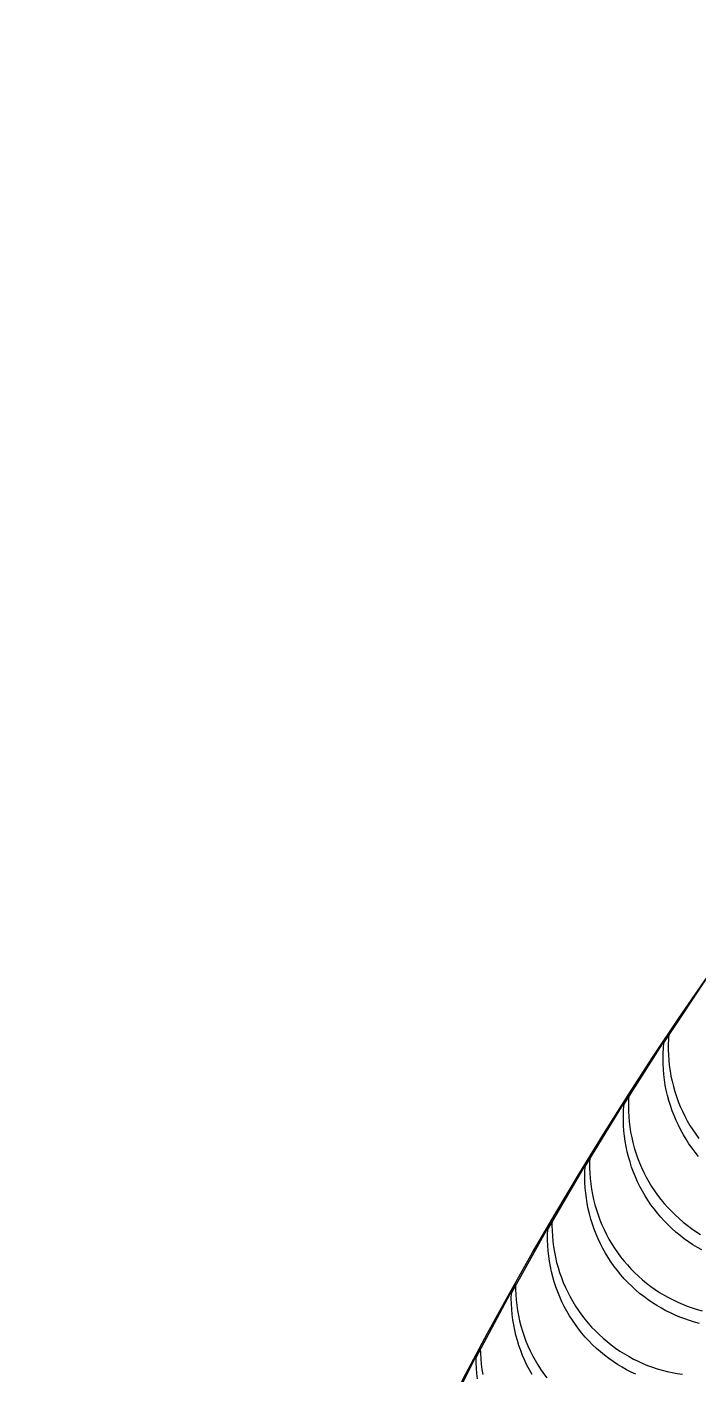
# Model space of a CAD drawing. Header units: metres. Extents: x -22.9 to 22.9, y -22.9 to 22.9.
# Drawn here: x -22.86 to -18.84, y 10.65 to 18.72 of the extents above; entities that cross this region are included whole.
import ezdxf

# ---------------------------------------------------------------- set-up
doc = ezdxf.new("R2010")
doc.units = ezdxf.units.M
doc.layers.add('SCAN_FOOTPRINTS', color=5, linetype='Continuous')
doc.layers.add('TANK_BOUNDARY', color=7, linetype='Continuous')

msp = doc.modelspace()

# ---------------------------------------------------------------- linework, layer by layer
at = {"layer": 'SCAN_FOOTPRINTS'}
for points in [[(-18.8369, 11.9549), (-18.857, 11.9795), (-18.8763, 12.0048), (-18.8946, 12.0308), (-18.9119, 12.0574), (-18.9284, 12.0846), (-18.9438, 12.1124), (-18.9583, 12.1407), (-18.9718, 12.1695), (-18.9842, 12.1988), (-18.9956, 12.2284), (-19.0059, 12.2585), (-19.0152, 12.2889), (-19.0234, 12.3196), (-19.0305, 12.3506), (-19.0365, 12.3818), (-19.0414, 12.4132), (-19.0452, 12.4448), (-19.0479, 12.4764), (-19.0494, 12.5082), (-19.0498, 12.54), (-19.0492, 12.5717), (-19.0473, 12.6035), (-19.0444, 12.6351), (-18.7679, 13.0517)], [(-18.8176, 11.3946), (-18.8444, 11.4098), (-18.8706, 11.4259), (-18.8971, 11.4434), (-18.923, 11.4619), (-18.9482, 11.4813), (-18.9727, 11.5015), (-18.9965, 11.5226), (-19.0195, 11.5445), (-19.0417, 11.5673), (-19.0632, 11.5908), (-19.0837, 11.615), (-19.1034, 11.6399), (-19.1222, 11.6656), (-19.1401, 11.6918), (-19.1571, 11.7187), (-19.1731, 11.7462), (-19.1881, 11.7742), (-19.2021, 11.8027), (-19.2151, 11.8318), (-19.227, 11.8612), (-19.238, 11.8911), (-19.2478, 11.9213), (-19.2566, 11.9518), (-19.2643, 11.9827), (-19.2709, 12.0138), (-19.2764, 12.0451), (-19.2808, 12.0765), (-19.2841, 12.1082), (-19.2862, 12.1399), (-19.2873, 12.1716), (-19.2872, 12.2034), (-19.286, 12.2352), (-19.2836, 12.2669), (-19.0152, 12.6887), (-19.0152, 12.6887), (-19.0175, 12.657), (-19.0187, 12.6252), (-19.0188, 12.5934), (-19.0177, 12.5617), (-19.0156, 12.53), (-19.0123, 12.4983), (-19.0079, 12.4669), (-19.0024, 12.4356), (-18.9958, 12.4045), (-18.9881, 12.3736), (-18.9793, 12.3431), (-18.9695, 12.3129), (-18.9586, 12.283), (-18.9466, 12.2536), (-18.9336, 12.2245), (-18.9196, 12.196), (-18.9046, 12.168), (-18.8886, 12.1405), (-18.8716, 12.1136), (-18.8538, 12.0874), (-18.8349, 12.0617)], [(-18.8317, 10.9553), (-18.8615, 10.9632), (-18.891, 10.972), (-18.9202, 10.9818), (-18.949, 10.9927), (-18.9775, 11.0045), (-19.0055, 11.0173), (-19.033, 11.031), (-19.0601, 11.0456), (-19.0867, 11.0612), (-19.1135, 11.0783), (-19.1397, 11.0962), (-19.1653, 11.1151), (-19.1902, 11.1349), (-19.2144, 11.1555), (-19.2378, 11.177), (-19.2605, 11.1993), (-19.2823, 11.2223), (-19.3034, 11.2462), (-19.3235, 11.2707), (-19.3428, 11.296), (-19.3612, 11.3219), (-19.3787, 11.3485), (-19.3952, 11.3756), (-19.4108, 11.4034), (-19.4253, 11.4316), (-19.4389, 11.4604), (-19.4514, 11.4896), (-19.4629, 11.5192), (-19.4733, 11.5493), (-19.4827, 11.5796), (-19.491, 11.6103), (-19.4982, 11.6413), (-19.5043, 11.6725), (-19.5093, 11.7039), (-19.5131, 11.7354), (-19.5159, 11.7671), (-19.5176, 11.7988), (-19.5181, 11.8306), (-19.5175, 11.8624), (-19.5158, 11.8941), (-19.2555, 12.321), (-19.2555, 12.321), (-19.2572, 12.2893), (-19.2578, 12.2575), (-19.2572, 12.2257), (-19.2556, 12.194), (-19.2528, 12.1623), (-19.2489, 12.1307), (-19.2439, 12.0994), (-19.2378, 12.0682), (-19.2306, 12.0372), (-19.2224, 12.0065), (-19.213, 11.9761), (-19.2026, 11.9461), (-19.1911, 11.9165), (-19.1785, 11.8873), (-19.165, 11.8585), (-19.1504, 11.8303), (-19.1349, 11.8025), (-19.1184, 11.7754), (-19.1009, 11.7488), (-19.0825, 11.7229), (-19.0632, 11.6976), (-19.043, 11.6731), (-19.022, 11.6492), (-19.0002, 11.6262), (-18.9775, 11.6039), (-18.9541, 11.5824), (-18.9299, 11.5617), (-18.905, 11.542), (-18.8794, 11.5231), (-18.8532, 11.5051), (-18.8264, 11.4881)], [(-19.2137, 10.6501), (-19.2415, 10.6633), (-19.2688, 10.6774), (-19.2957, 10.6925), (-19.3228, 10.709), (-19.3494, 10.7264), (-19.3753, 10.7448), (-19.4006, 10.7641), (-19.4252, 10.7843), (-19.449, 10.8053), (-19.4721, 10.8271), (-19.4944, 10.8498), (-19.5159, 10.8732), (-19.5365, 10.8974), (-19.5563, 10.9223), (-19.5752, 10.9478), (-19.5932, 10.9741), (-19.6102, 11.0009), (-19.6263, 11.0283), (-19.6414, 11.0563), (-19.6555, 11.0848), (-19.6686, 11.1137), (-19.6806, 11.1432), (-19.6916, 11.173), (-19.7016, 11.2032), (-19.7104, 11.2337), (-19.7182, 11.2645), (-19.7249, 11.2956), (-19.7305, 11.3269), (-19.735, 11.3583), (-19.7384, 11.3899), (-19.7407, 11.4216), (-19.7418, 11.4534), (-19.7418, 11.4852), (-19.7407, 11.517), (-19.4886, 11.9488), (-19.4886, 11.9488), (-19.4897, 11.917), (-19.4897, 11.8852), (-19.4886, 11.8534), (-19.4863, 11.8217), (-19.4829, 11.7901), (-19.4785, 11.7587), (-19.4729, 11.7274), (-19.4662, 11.6963), (-19.4584, 11.6655), (-19.4495, 11.635), (-19.4395, 11.6048), (-19.4285, 11.575), (-19.4165, 11.5456), (-19.4034, 11.5166), (-19.3893, 11.4881), (-19.3742, 11.4601), (-19.3581, 11.4327), (-19.3411, 11.4059), (-19.3231, 11.3796), (-19.3042, 11.3541), (-19.2844, 11.3292), (-19.2638, 11.305), (-19.2423, 11.2816), (-19.22, 11.2589), (-19.1969, 11.2371), (-19.1731, 11.2161), (-19.1485, 11.1959), (-19.1233, 11.1766), (-19.0973, 11.1582), (-19.0708, 11.1408), (-19.0436, 11.1243), (-19.0168, 11.1092), (-18.9894, 11.0951), (-18.9616, 11.0819), (-18.9333, 11.0696), (-18.9047, 11.0584), (-18.8756, 11.0481), (-18.8463, 11.0388), (-18.8166, 11.0306)], [(-19.8345, 10.6492), (-19.8502, 10.6769), (-19.8648, 10.7051), (-19.8785, 10.7338), (-19.8911, 10.763), (-19.9027, 10.7926), (-19.9132, 10.8226), (-19.9226, 10.8529), (-19.931, 10.8836), (-19.9383, 10.9145), (-19.9445, 10.9457), (-19.9496, 10.9771), (-19.9536, 11.0086), (-19.9565, 11.0402), (-19.9582, 11.072), (-19.9588, 11.1038), (-19.9583, 11.1355), (-19.7146, 11.5721), (-19.7146, 11.5721), (-19.7151, 11.5403), (-19.7145, 11.5086), (-19.7127, 11.4768), (-19.7099, 11.4452), (-19.7059, 11.4136), (-19.7008, 11.3823), (-19.6946, 11.3511), (-19.6873, 11.3201), (-19.6789, 11.2895), (-19.6694, 11.2591), (-19.6589, 11.2291), (-19.6473, 11.1995), (-19.6347, 11.1704), (-19.6211, 11.1417), (-19.6064, 11.1134), (-19.5908, 11.0858), (-19.5742, 11.0587), (-19.5567, 11.0322), (-19.5382, 11.0063), (-19.5188, 10.9811), (-19.4986, 10.9566), (-19.4775, 10.9328), (-19.4555, 10.9098), (-19.4328, 10.8876), (-19.4093, 10.8662), (-19.3851, 10.8456), (-19.3601, 10.8259), (-19.3345, 10.8071), (-19.3082, 10.7892), (-19.2813, 10.7723), (-19.2538, 10.7563), (-19.2267, 10.7418), (-19.1991, 10.7282), (-19.171, 10.7155), (-19.1425, 10.7038), (-19.1136, 10.6931), (-19.0844, 10.6834), (-19.0549, 10.6747), (-19.0251, 10.667), (-18.995, 10.6603), (-18.9647, 10.6547), (-18.9343, 10.6501)], [(-20.1614, 10.6232), (-20.1649, 10.6548), (-20.1673, 10.6865), (-20.1685, 10.7182), (-20.1686, 10.75), (-19.9333, 11.1912), (-19.9333, 11.1912), (-19.9332, 11.1594), (-19.932, 11.1276), (-19.9296, 11.096), (-19.9261, 11.0644), (-19.9215, 11.0329), (-19.9158, 11.0016), (-19.909, 10.9706), (-19.9012, 10.9398), (-19.8922, 10.9093), (-19.8821, 10.8791), (-19.871, 10.8494), (-19.8589, 10.82), (-19.8457, 10.7911), (-19.8315, 10.7626), (-19.8163, 10.7347), (-19.8002, 10.7073), (-19.7831, 10.6805), (-19.765, 10.6544), (-19.746, 10.6289)], [(-20.3714, 10.3605), (-20.1446, 10.8061), (-20.1446, 10.8061), (-20.1439, 10.7744), (-20.1421, 10.7426), (-20.1391, 10.711), (-20.135, 10.6795), (-20.1298, 10.6481)]]:
    msp.add_lwpolyline(points, dxfattribs=at)
at = {"layer": 'TANK_BOUNDARY'}
msp.add_circle((0, 0), 22.86, dxfattribs=at)

doc.saveas('drawing.dxf')
